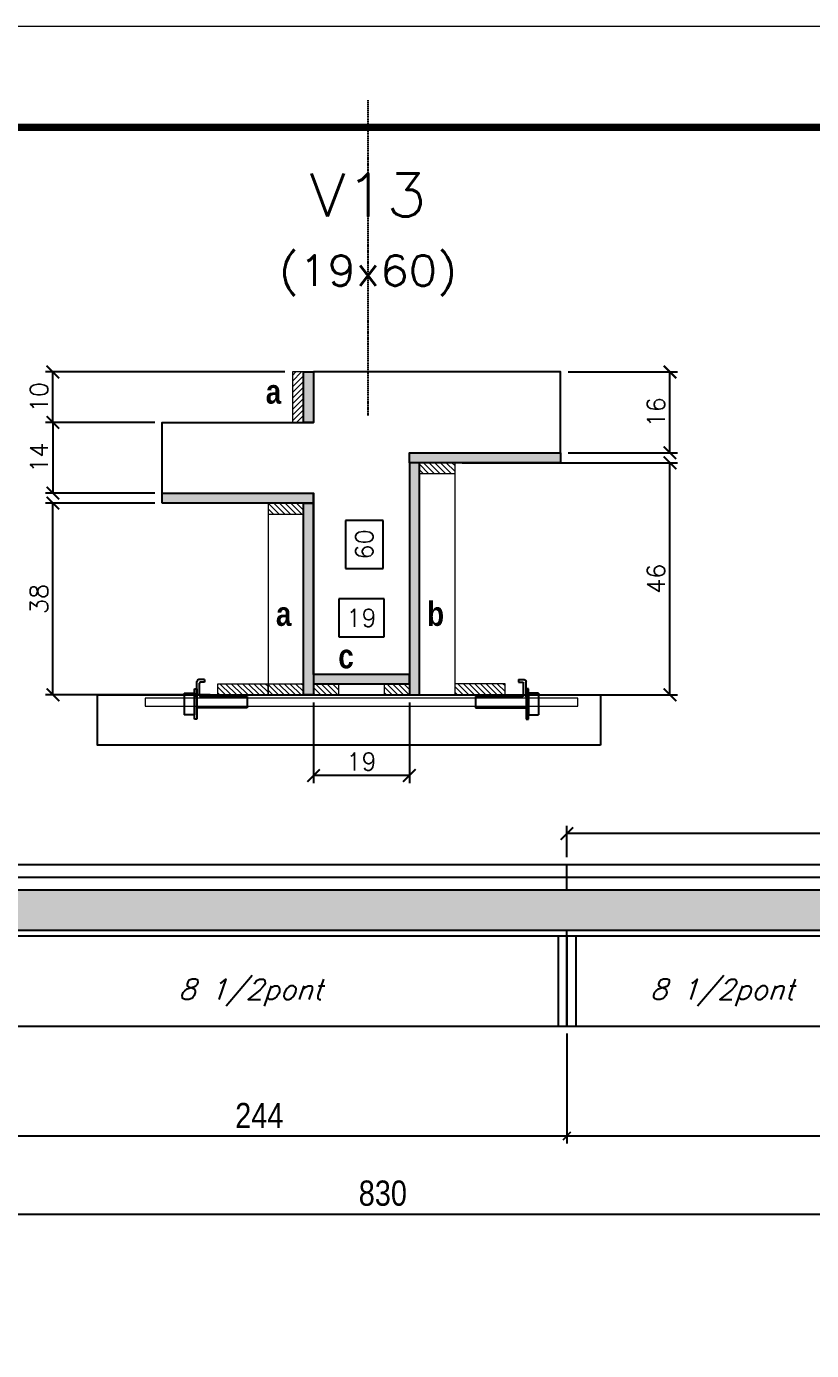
# Model space of a CAD drawing. Extents: x -10448 to -1189, y -11772 to 17235.
# Drawn here: x -8291 to -7979, y 10576 to 11101 of the extents above; entities that cross this region are included whole.
import ezdxf
from ezdxf.enums import TextEntityAlignment as Align

# ---------------------------------------------------------------- set-up
doc = ezdxf.new("R2010")
doc.units = 0
doc.linetypes.add('DASHED', pattern=[0.75, 0.5, -0.25])
doc.linetypes.add('HIDDEN', pattern=[0.375, 0.25, -0.125])
for name, color, linetype in [('barrote', 251, 'Continuous'), ('COTA', 241, 'Continuous'), ('Cota Seção (2x)', 4, 'Continuous'), ('detalhes', 4, 'Continuous'), ('Painéis', 200, 'Continuous'), ('presilha', 1, 'Continuous'), ('SARR_2.2x10', 60, 'Continuous'), ('SARR_2.2x7', 40, 'Continuous'), ('SARR_3.5x7', 81, 'Continuous'), ('texto', 7, 'Continuous'), ('Texto de Titulo', 7, 'Continuous'), ('Texto Qtd Sarr', 242, 'Continuous')]:
    doc.layers.add(name, color=color, linetype=linetype)
for name, color, linetype, lineweight in [('CONCRETO', 251, 'Continuous', 25), ('Folhas', 255, 'Continuous', 9), ('Hachura', 251, 'Continuous', 9), ('Madeira', 126, 'Continuous', 18), ('SARRAFO DE PRESSAO', 251, 'DASHED', 9), ('SCO-___-LAJ', 2, 'Continuous', 0), ('Texto Seção', 7, 'Continuous', 15)]:
    doc.layers.add(name, color=color, linetype=linetype, lineweight=lineweight)
doc.styles.add('COTA TECNICA', font='techl___.ttf', dxfattribs={"height": 10})
doc.styles.add('Romans', font='romans.shx')
doc.styles.add('TECNICA', font='techb___.ttf', dxfattribs={"height": 10})
doc.dimstyles.new('Cota Paínel', dxfattribs={"dimtxt": 7, "dimasz": 5, "dimexe": 3, "dimexo": 3, "dimgap": 3, "dimtad": 1, "dimdec": 1, "dimzin": 12, "dimdsep": 46, "dimtxsty": 'Romans', "dimblk": 'ARCHTICK', "dimcen": 0, "dimclrd": 4, "dimclre": 4, "dimclrt": 1, "dimadec": 1, "dimazin": 3, "dimtfac": 1, "dimtdec": 1, "dimtmove": 0, "dimatfit": 3, "dimldrblk": 'OBLIQUE', "dimfxl": 1, "dimtolj": 1, "dimtzin": 12, "dimarcsym": 0})
doc.dimstyles.new('Cota Seção (2x)', dxfattribs={"dimtxt": 7, "dimasz": 5, "dimexe": 3, "dimexo": 3, "dimgap": 2, "dimtad": 3, "dimdec": 1, "dimlfac": 0.5, "dimzin": 12, "dimdsep": 46, "dimtxsty": 'Romans', "dimblk": 'ARCHTICK', "dimcen": 0, "dimclrd": 4, "dimclre": 4, "dimclrt": 1, "dimadec": 1, "dimazin": 3, "dimtfac": 1, "dimtdec": 1, "dimtmove": 0, "dimatfit": 3, "dimldrblk": 'OBLIQUE', "dimfxl": 1, "dimtolj": 1, "dimtzin": 12, "dimarcsym": 0})
doc.dimstyles.new('Cota Seção interna', dxfattribs={"dimtxt": 7, "dimasz": 6, "dimexe": 0.18, "dimexo": 2, "dimgap": -4, "dimtad": 3, "dimdec": 1, "dimlfac": 0.5, "dimzin": 12, "dimdsep": 46, "dimtxsty": 'Romans', "dimblk": 'ARCHTICK', "dimcen": 0.09, "dimse1": 1, "dimse2": 1, "dimsd1": 1, "dimsd2": 1, "dimclrd": 180, "dimclre": 5, "dimclrt": 1, "dimadec": 0, "dimazin": 3, "dimtfac": 1, "dimtdec": 1, "dimtofl": 0, "dimtmove": 0, "dimatfit": 3, "dimldrblk": 'ARCHTICK', "dimfxl": 1, "dimtolj": 1, "dimtzin": 0, "dimarcsym": 0})
doc.dimstyles.new('PAINEL', dxfattribs={"dimtxt": 10, "dimasz": 3, "dimexe": 3, "dimexo": 3, "dimgap": 3, "dimtad": 1, "dimdec": 1, "dimzin": 12, "dimdsep": 46, "dimtxsty": 'COTA TECNICA', "dimblk1": 'OBLIQUE', "dimblk2": 'OBLIQUE', "dimsah": 1, "dimcen": 0.9, "dimclrd": 4, "dimclre": 4, "dimclrt": 240, "dimadec": 1, "dimazin": 3, "dimtfac": 1, "dimtdec": 1, "dimtmove": 0, "dimatfit": 3, "dimfxl": 1, "dimtolj": 1, "dimtzin": 12, "dimarcsym": 0})
pattern_1 = [(315, (14397.3183, 2606.7147), (1.12253202, 1.12253202), [])]

# ---------------------------------------------------------------- blocks, each defined once
blk = doc.blocks.new('9999999999')
at = {"layer": 'Folhas'}
blk.add_lwpolyline([(98138.98, 34190.21), (99623.98, 34190.21), (99623.98, 35240.21), (98138.98, 35240.21)], close=True, dxfattribs=at)
at = {"layer": 'Folhas', "color": 30, "const_width": 3}
blk.add_lwpolyline([(98213.98, 34230.21), (99583.98, 34230.21), (99583.98, 35200.21), (98213.98, 35200.21)], close=True, dxfattribs=at)
blk = doc.blocks.new('_ArchTick')
at = {"color": 0, "linetype": 'ByBlock', "const_width": 0.15}
blk.add_lwpolyline([(-0.5, -0.5), (0.5, 0.5)], dxfattribs=at)
blk = doc.blocks.new('*D510')
at = {"layer": 'COTA', "color": 4, "lineweight": -2, "transparency": 16777216}
for p, q in [((-8118, 10928.36), (-8032.63, 10928.36)), ((-8035.63, 10836.36), (-8035.63, 10928.36)), ((-8098, 10836.36), (-8032.63, 10836.36))]:
    blk.add_line(p, q, dxfattribs=at)
at = {"layer": 'Defpoints', "color": 0, "transparency": 16777216}
for p in [(-8121, 10928.36), (-8035.63, 10928.36), (-8101, 10836.36)]:
    blk.add_point(p, dxfattribs=at)
at = {"layer": 'COTA', "color": 4, "lineweight": -2, "transparency": 16777216, "xscale": 5, "yscale": 5, "zscale": 5}
for p, rotation in [((-8035.63, 10928.36), 90), ((-8035.63, 10836.36), 270)]:
    blk.add_blockref('_ArchTick', p, dxfattribs=dict(at, rotation=rotation))
at = {"layer": 'COTA', "color": 1, "transparency": 16777216, "insert": (-8041.13, 10882.36), "char_height": 7, "attachment_point": 5, "rotation": 90, "style": 'Romans'}
blk.add_mtext('\\A1;46', dxfattribs=at)
blk = doc.blocks.new('_Oblique')
at = {"color": 0, "linetype": 'ByBlock', "lineweight": -2}
blk.add_line((-0.5, -0.5), (0.5, 0.5), dxfattribs=at)
blk = doc.blocks.new('*D511')
at = {"layer": 'Cota Seção (2x)', "color": 180, "lineweight": -2, "transparency": 16777216}
for p, q in [((-8149.36, 10905.48), (-8164.36, 10905.48)), ((-8164.36, 10905.48), (-8164.36, 10886.48)), ((-8149.36, 10886.48), (-8149.36, 10905.48)), ((-8164.36, 10886.48), (-8149.36, 10886.48))]:
    blk.add_line(p, q, dxfattribs=at)
at = {"layer": 'Defpoints', "color": 0, "transparency": 16777216}
for p in [(-8177, 10964.36), (-8145.36, 10964.36), (-8177.3, 10844.36)]:
    blk.add_point(p, dxfattribs=at)
at = {"layer": 'Cota Seção (2x)', "color": 1, "transparency": 16777216, "insert": (-8156.86, 10895.98), "char_height": 7, "attachment_point": 5, "rotation": 90, "style": 'Romans'}
blk.add_mtext('\\A1;60', dxfattribs=at)
blk = doc.blocks.new('PRESILHA METÁLICA 1')
at = {"layer": 'presilha'}
for p, q in [((7.5, 10.64), (7.5, 19.86)), ((12, 21), (8.64, 21)), ((9, 11.57), (9, 18.93)), ((12, 19.5), (9.57, 19.5)), ((12, 21), (12, 19.5)), ((0, 13), (6, 13)), ((0, 13), (0, 0)), ((6, 15.5), (7.5, 15.5)), ((6, -2.5), (6, 15.5)), ((6, 13), (6, 0)), ((7.5, 15.5), (7.5, -2.5)), ((37.5, 11), (9.57, 11)), ((37.5, 11), (37.5, 4.1)), ((6, 0), (0, 0)), ((37.5, 4.1), (7.5, 4.1)), ((7.5, -2.5), (6, -2.5))]:
    blk.add_line(p, q, dxfattribs=at)
for centre, radius, start, end in [((8.64, 19.86), 1.14, 90, 180), ((9.57, 18.93), 0.57, 90, 180), ((9.57, 11.57), 0.57, 180, 270)]:
    blk.add_arc(centre, radius, start, end, dxfattribs=at)
blk = doc.blocks.new('*D512')
at = {"layer": 'COTA', "color": 4, "lineweight": -2, "transparency": 16777216}
for p, q in [((-8177, 10833.36), (-8177, 10801.35)), ((-8139, 10833.36), (-8139, 10801.35)), ((-8139, 10804.35), (-8177, 10804.35))]:
    blk.add_line(p, q, dxfattribs=at)
at = {"layer": 'Defpoints', "color": 0, "transparency": 16777216}
for p in [(-8177, 10836.36), (-8139, 10836.36), (-8177, 10804.35)]:
    blk.add_point(p, dxfattribs=at)
at = {"layer": 'COTA', "color": 4, "lineweight": -2, "transparency": 16777216, "xscale": 5, "yscale": 5, "zscale": 5, "rotation": 180}
blk.add_blockref('_ArchTick', (-8177, 10804.35), dxfattribs=at)
at = {"layer": 'COTA', "color": 4, "lineweight": -2, "transparency": 16777216, "xscale": 5, "yscale": 5, "zscale": 5}
blk.add_blockref('_ArchTick', (-8139, 10804.35), dxfattribs=at)
at = {"layer": 'COTA', "color": 1, "transparency": 16777216, "insert": (-8158, 10809.85), "char_height": 7, "attachment_point": 5, "style": 'Romans'}
blk.add_mtext('\\A1;19', dxfattribs=at)
blk = doc.blocks.new('*D508')
at = {"layer": 'COTA', "color": 4, "lineweight": -2, "transparency": 16777216}
for p, q in [((-8240, 10944.36), (-8283.37, 10944.36)), ((-8280.37, 10944.36), (-8280.37, 10916.36)), ((-8240, 10916.36), (-8283.37, 10916.36))]:
    blk.add_line(p, q, dxfattribs=at)
at = {"layer": 'Defpoints', "color": 0, "transparency": 16777216}
for p in [(-8237, 10944.36), (-8280.37, 10916.36), (-8237, 10916.36)]:
    blk.add_point(p, dxfattribs=at)
at = {"layer": 'COTA', "color": 4, "lineweight": -2, "transparency": 16777216, "xscale": 5, "yscale": 5, "zscale": 5}
for p, rotation in [((-8280.37, 10944.36), 90), ((-8280.37, 10916.36), 270)]:
    blk.add_blockref('_ArchTick', p, dxfattribs=dict(at, rotation=rotation))
at = {"layer": 'COTA', "color": 1, "transparency": 16777216, "insert": (-8285.87, 10930.36), "char_height": 7, "attachment_point": 5, "rotation": 90, "style": 'Romans'}
blk.add_mtext('\\A1;14', dxfattribs=at)
blk = doc.blocks.new('*D509')
at = {"layer": 'COTA', "color": 4, "lineweight": -2, "transparency": 16777216}
for p, q in [((-8240, 10912.36), (-8283.37, 10912.36)), ((-8280.37, 10836.36), (-8280.37, 10912.36)), ((-8218, 10836.36), (-8283.37, 10836.36))]:
    blk.add_line(p, q, dxfattribs=at)
at = {"layer": 'Defpoints', "color": 0, "transparency": 16777216}
for p in [(-8280.37, 10912.36), (-8237, 10912.36), (-8215, 10836.36)]:
    blk.add_point(p, dxfattribs=at)
at = {"layer": 'COTA', "color": 4, "lineweight": -2, "transparency": 16777216, "xscale": 5, "yscale": 5, "zscale": 5}
for p, rotation in [((-8280.37, 10912.36), 90), ((-8280.37, 10836.36), 270)]:
    blk.add_blockref('_ArchTick', p, dxfattribs=dict(at, rotation=rotation))
at = {"layer": 'COTA', "color": 1, "transparency": 16777216, "insert": (-8285.87, 10874.36), "char_height": 7, "attachment_point": 5, "rotation": 90, "style": 'Romans'}
blk.add_mtext('\\A1;38', dxfattribs=at)
blk = doc.blocks.new('*D513')
at = {"layer": 'COTA', "color": 4, "lineweight": -2, "transparency": 16777216}
for p, q in [((-8188.4, 10964.36), (-8283.37, 10964.36)), ((-8280.37, 10944.36), (-8280.37, 10964.36)), ((-8240, 10944.36), (-8283.37, 10944.36))]:
    blk.add_line(p, q, dxfattribs=at)
at = {"layer": 'Defpoints', "color": 0, "transparency": 16777216}
for p in [(-8280.37, 10964.36), (-8185.4, 10964.36), (-8237, 10944.36)]:
    blk.add_point(p, dxfattribs=at)
at = {"layer": 'COTA', "color": 4, "lineweight": -2, "transparency": 16777216, "xscale": 5, "yscale": 5, "zscale": 5}
for p, rotation in [((-8280.37, 10964.36), 90), ((-8280.37, 10944.36), 270)]:
    blk.add_blockref('_ArchTick', p, dxfattribs=dict(at, rotation=rotation))
at = {"layer": 'COTA', "color": 1, "transparency": 16777216, "insert": (-8285.87, 10954.36), "char_height": 7, "attachment_point": 5, "rotation": 90, "style": 'Romans'}
blk.add_mtext('\\A1;10', dxfattribs=at)
blk = doc.blocks.new('*D514')
at = {"layer": 'Cota Seção (2x)', "color": 180, "lineweight": -2, "transparency": 16777216}
for p, q in [((-8149, 10874.35), (-8167, 10874.35)), ((-8167, 10874.35), (-8167, 10859.35)), ((-8149, 10859.35), (-8149, 10874.35)), ((-8167, 10859.35), (-8149, 10859.35))]:
    blk.add_line(p, q, dxfattribs=at)
at = {"layer": 'Defpoints', "color": 0, "transparency": 16777216}
for p in [(-8177, 10855.35), (-8177, 10844.36), (-8139, 10844.36)]:
    blk.add_point(p, dxfattribs=at)
at = {"layer": 'Cota Seção (2x)', "color": 1, "transparency": 16777216, "insert": (-8158, 10866.85), "char_height": 7, "attachment_point": 5, "style": 'Romans'}
blk.add_mtext('\\A1;19', dxfattribs=at)
blk = doc.blocks.new('*D515')
at = {"layer": 'COTA', "color": 4, "lineweight": -2, "transparency": 16777216}
for p, q in [((-8076, 10964.36), (-8032.63, 10964.36)), ((-8035.63, 10932.36), (-8035.63, 10964.36)), ((-8076, 10932.36), (-8032.63, 10932.36))]:
    blk.add_line(p, q, dxfattribs=at)
at = {"layer": 'Defpoints', "color": 0, "transparency": 16777216}
for p in [(-8079, 10964.36), (-8035.63, 10964.36), (-8079, 10932.36)]:
    blk.add_point(p, dxfattribs=at)
at = {"layer": 'COTA', "color": 4, "lineweight": -2, "transparency": 16777216, "xscale": 5, "yscale": 5, "zscale": 5}
for p, rotation in [((-8035.63, 10964.36), 90), ((-8035.63, 10932.36), 270)]:
    blk.add_blockref('_ArchTick', p, dxfattribs=dict(at, rotation=rotation))
at = {"layer": 'COTA', "color": 1, "transparency": 16777216, "insert": (-8041.13, 10948.36), "char_height": 7, "attachment_point": 5, "rotation": 90, "style": 'Romans'}
blk.add_mtext('\\A1;16', dxfattribs=at)
blk = doc.blocks.new('titulo1')
at = {"layer": 'Defpoints', "color": 252, "linetype": 'HIDDEN', "ltscale": 2}
blk.add_line((0, 0), (0, 125), dxfattribs=at)
at = {"layer": 'Defpoints', "style": 'Romans', "oblique": 15}
blk.add_attdef('FOLHA', text='', height=10, dxfattribs=at).set_placement((0, 15.58), align=Align.MIDDLE_CENTER)
at = {"layer": 'Texto Qtd Sarr', "color": 3, "style": 'Romans', "oblique": 15}
for tag, height, p in [('TITULO', 17, (0, 71.45)), ('SEÇÃO', 12, (0, 41.55))]:
    blk.add_attdef(tag, text='', height=height, dxfattribs=at).set_placement(p, align=Align.MIDDLE_CENTER)
blk = doc.blocks.new('*D519')
at = {"layer": 'COTA', "color": 4, "linetype": 'ByBlock', "lineweight": -2, "transparency": 16777216}
for p, q in [((-8320.52, 10702.02), (-8320.52, 10658.44)), ((-8076.52, 10702.02), (-8076.52, 10658.44)), ((-8320.52, 10661.44), (-8076.52, 10661.44))]:
    blk.add_line(p, q, dxfattribs=at)
at = {"layer": 'Defpoints', "color": 0, "linetype": 'ByBlock', "transparency": 16777216}
for p in [(-8320.52, 10705.02), (-8076.52, 10705.02), (-8076.52, 10661.44)]:
    blk.add_point(p, dxfattribs=at)
at = {"layer": 'COTA', "color": 4, "linetype": 'ByBlock', "lineweight": -2, "transparency": 16777216, "xscale": 3, "yscale": 3, "zscale": 3, "rotation": 180}
blk.add_blockref('_Oblique', (-8320.52, 10661.44), dxfattribs=at)
at = {"layer": 'COTA', "color": 4, "linetype": 'ByBlock', "lineweight": -2, "transparency": 16777216, "xscale": 3, "yscale": 3, "zscale": 3}
blk.add_blockref('_Oblique', (-8076.52, 10661.44), dxfattribs=at)
at = {"layer": 'COTA', "color": 240, "linetype": 'ByBlock', "transparency": 16777216, "insert": (-8198.52, 10669.52), "char_height": 10, "attachment_point": 5, "style": 'COTA TECNICA'}
blk.add_mtext('\\A1;244', dxfattribs=at)
blk = doc.blocks.new('*D520')
at = {"layer": 'COTA', "color": 4, "linetype": 'ByBlock', "lineweight": -2, "transparency": 16777216}
for p, q in [((-8564.52, 10702.02), (-8564.52, 10627.45)), ((-7734.52, 10702.02), (-7734.52, 10627.45)), ((-8564.52, 10630.45), (-7734.52, 10630.45))]:
    blk.add_line(p, q, dxfattribs=at)
at = {"layer": 'Defpoints', "color": 0, "linetype": 'ByBlock', "transparency": 16777216}
for p in [(-8564.52, 10705.02), (-7734.52, 10705.02), (-7734.52, 10630.45)]:
    blk.add_point(p, dxfattribs=at)
at = {"layer": 'COTA', "color": 4, "linetype": 'ByBlock', "lineweight": -2, "transparency": 16777216, "xscale": 3, "yscale": 3, "zscale": 3, "rotation": 180}
blk.add_blockref('_Oblique', (-8564.52, 10630.45), dxfattribs=at)
at = {"layer": 'COTA', "color": 4, "linetype": 'ByBlock', "lineweight": -2, "transparency": 16777216, "xscale": 3, "yscale": 3, "zscale": 3}
blk.add_blockref('_Oblique', (-7734.52, 10630.45), dxfattribs=at)
at = {"layer": 'COTA', "color": 240, "linetype": 'ByBlock', "transparency": 16777216, "insert": (-8149.52, 10638.69), "char_height": 10, "attachment_point": 5, "style": 'COTA TECNICA'}
blk.add_mtext('\\A1;830', dxfattribs=at)
blk = doc.blocks.new('*D522')
at = {"layer": 'COTA', "color": 4, "linetype": 'ByBlock', "lineweight": -2, "transparency": 16777216}
for p, q in [((-8076.52, 10702.02), (-8076.52, 10658.44)), ((-7832.52, 10702.02), (-7832.52, 10658.44)), ((-8076.52, 10661.44), (-7832.52, 10661.44))]:
    blk.add_line(p, q, dxfattribs=at)
at = {"layer": 'Defpoints', "color": 0, "linetype": 'ByBlock', "transparency": 16777216}
for p in [(-8076.52, 10705.02), (-7832.52, 10705.02), (-7832.52, 10661.44)]:
    blk.add_point(p, dxfattribs=at)
at = {"layer": 'COTA', "color": 4, "linetype": 'ByBlock', "lineweight": -2, "transparency": 16777216, "xscale": 3, "yscale": 3, "zscale": 3, "rotation": 180}
blk.add_blockref('_Oblique', (-8076.52, 10661.44), dxfattribs=at)
at = {"layer": 'COTA', "color": 4, "linetype": 'ByBlock', "lineweight": -2, "transparency": 16777216, "xscale": 3, "yscale": 3, "zscale": 3}
blk.add_blockref('_Oblique', (-7832.52, 10661.44), dxfattribs=at)
at = {"layer": 'COTA', "color": 240, "linetype": 'ByBlock', "transparency": 16777216, "insert": (-7954.52, 10669.52), "char_height": 10, "attachment_point": 5, "style": 'COTA TECNICA'}
blk.add_mtext('\\A1;244', dxfattribs=at)
blk = doc.blocks.new('*D1195')
at = {"layer": 'COTA', "color": 4, "lineweight": -2, "transparency": 16777216}
for p, q in [((-8076.52, 10772.02), (-8076.52, 10784.35)), ((-7788.52, 10772.02), (-7788.52, 10784.35)), ((-7788.52, 10781.35), (-8076.52, 10781.35))]:
    blk.add_line(p, q, dxfattribs=at)
at = {"layer": 'Defpoints', "color": 0, "transparency": 16777216}
for p in [(-8076.52, 10781.35), (-8076.52, 10769.02), (-7788.52, 10769.02)]:
    blk.add_point(p, dxfattribs=at)
at = {"layer": 'COTA', "color": 4, "lineweight": -2, "transparency": 16777216, "xscale": 5, "yscale": 5, "zscale": 5, "rotation": 180}
blk.add_blockref('_ArchTick', (-8076.52, 10781.35), dxfattribs=at)
at = {"layer": 'COTA', "color": 4, "lineweight": -2, "transparency": 16777216, "xscale": 5, "yscale": 5, "zscale": 5}
blk.add_blockref('_ArchTick', (-7788.52, 10781.35), dxfattribs=at)
at = {"layer": 'COTA', "color": 1, "transparency": 16777216, "insert": (-7932.52, 10787.85), "char_height": 7, "attachment_point": 5, "style": 'Romans'}
blk.add_mtext('\\A1;288', dxfattribs=at)

msp = doc.modelspace()

# ---------------------------------------------------------------- hatches: boundary and pattern name
at = {"layer": 'COTA', "linetype": 'ByBlock'}
h = msp.add_hatch(dxfattribs=at)
h.set_pattern_fill('AR-CONC', color=256, scale=0.03)
h.paths.add_polyline_path([(-7734.52, 10735.02), (-7734.52, 10769.02), (-7788.52, 10769.02), (-7788.52, 10759.02), (-8564.52, 10759.02), (-8564.52, 10743.02), (-7788.52, 10743.02), (-7788.52, 10735.02)])
at = {"layer": 'Hachura'}
h = msp.add_hatch(dxfattribs=at)
h.set_pattern_fill('ANSI31', color=256, scale=0.5, style=0)
h.set_pattern_definition([(45, (122.2444, 34191.2811), (-1.12253202, 1.12253202), [])])
h.paths.add_polyline_path([(-8181, 10964.36), (-8185.4, 10964.36), (-8185.4, 10944.36), (-8181, 10944.36)])
h = msp.add_hatch(color=256, dxfattribs=at)
h.dxf.hatch_style = 1
h.paths.add_polyline_path([(-8181, 10944.36), (-8177, 10944.36), (-8177, 10964.36), (-8181, 10964.36)])
h = msp.add_hatch(color=256, dxfattribs=at)
h.dxf.hatch_style = 1
h.paths.add_polyline_path([(-8139, 10928.36), (-8139, 10932.36), (-8079, 10932.36), (-8079, 10928.36)])
h = msp.add_hatch(color=256, dxfattribs=at)
h.dxf.hatch_style = 1
h.paths.add_polyline_path([(-8135, 10928.36), (-8139, 10928.36), (-8139, 10836.36), (-8135, 10836.36)])
h = msp.add_hatch(dxfattribs=at)
h.set_pattern_fill('ANSI31', color=256, scale=0.5, angle=90, style=0)
h.set_pattern_definition([(135, (-31417.922, 19231.6022), (-1.12253202, -1.12253202), [])])
h.paths.add_polyline_path([(-8121, 10928.36), (-8121, 10923.96), (-8135, 10923.96), (-8135, 10928.36)])
h = msp.add_hatch(color=256, dxfattribs=at)
h.dxf.hatch_style = 1
h.paths.add_polyline_path([(-8237, 10912.36), (-8237, 10916.36), (-8177, 10916.36), (-8177, 10912.36)])
h = msp.add_hatch(dxfattribs=at)
h.set_pattern_fill('ANSI31', color=256, scale=0.5, angle=90, style=0)
h.set_pattern_definition([(135, (-31427.922, 19215.6022), (-1.12253202, -1.12253202), [])])
h.paths.add_polyline_path([(-8195, 10912.36), (-8195, 10907.96), (-8181, 10907.96), (-8181, 10912.36)])
h = msp.add_hatch(color=256, dxfattribs=at)
h.dxf.hatch_style = 1
h.paths.add_polyline_path([(-8177, 10912.36), (-8181, 10912.36), (-8181, 10836.36), (-8177, 10836.36)])
h = msp.add_hatch(color=256, dxfattribs=at)
h.dxf.hatch_style = 1
h.paths.add_polyline_path([(-8139, 10840.76), (-8139, 10844.36), (-8177, 10844.36), (-8177, 10840.76)])
h = msp.add_hatch(dxfattribs=at)
h.set_pattern_fill('ANSI31', color=256, scale=0.5, angle=270, style=0)
h.set_pattern_definition(pattern_1)
h.paths.add_polyline_path([(-8215, 10836.36), (-8215, 10840.76), (-8195, 10840.76), (-8195, 10836.36)])
h = msp.add_hatch(dxfattribs=at)
h.set_pattern_fill('ANSI31', color=256, scale=0.5, angle=270, style=0)
h.set_pattern_definition([(315, (14541.3183, 2533.1147), (1.12253202, 1.12253202), [])])
h.paths.add_polyline_path([(-8195, 10836.36), (-8195, 10840.76), (-8181, 10840.76), (-8181, 10836.36)])
h = msp.add_hatch(dxfattribs=at)
h.set_pattern_fill('ANSI31', color=256, scale=0.5, angle=270, style=0)
h.set_pattern_definition([(315, (14363.3183, 2606.7147), (1.12253202, 1.12253202), [])])
h.paths.add_polyline_path([(-8167, 10836.36), (-8167, 10840.76), (-8177, 10840.76), (-8177, 10836.36)])
h = msp.add_hatch(dxfattribs=at)
h.set_pattern_fill('ANSI31', color=256, scale=0.5, angle=270, style=0)
h.set_pattern_definition([(315, (14407.3183, 2606.7147), (1.12253202, 1.12253202), [])])
h.paths.add_polyline_path([(-8139, 10836.36), (-8139, 10840.76), (-8149, 10840.76), (-8149, 10836.36)])
h = msp.add_hatch(dxfattribs=at)
h.set_pattern_fill('ANSI31', color=256, scale=0.5, angle=270, style=0)
h.set_pattern_definition(pattern_1)
h.paths.add_polyline_path([(-8101, 10836.36), (-8101, 10840.76), (-8121, 10840.76), (-8121, 10836.36)])

# ---------------------------------------------------------------- linework, layer by layer
at = {"layer": 'barrote'}
msp.add_lwpolyline([(-8063.14, 10816.36), (-8262.73, 10816.36), (-8262.73, 10836.36), (-8063.14, 10836.36)], close=True, dxfattribs=at)
at = {"layer": 'CONCRETO'}
for points in [[(-8079, 10932.36), (-8079, 10964.36), (-8139, 10964.36), (-8177, 10964.36)], [(-8237, 10916.36), (-8237, 10944.36), (-8177, 10944.36)], [(-8139, 10928.36), (-8139, 10844.36), (-8177, 10844.36), (-8177, 10916.36)]]:
    msp.add_lwpolyline(points, dxfattribs=at)
at = {"layer": 'Madeira'}
for points in [[(-8181, 10964.36), (-8185.4, 10964.36), (-8185.4, 10944.36), (-8181, 10944.36)], [(-8121, 10928.36), (-8121, 10923.96), (-8135, 10923.96), (-8135, 10928.36)], [(-8121, 10836.36), (-8135, 10836.36), (-8135, 10928.36), (-8121, 10928.36)], [(-8195, 10912.36), (-8195, 10907.96), (-8181, 10907.96), (-8181, 10912.36)], [(-8195, 10836.36), (-8181, 10836.36), (-8181, 10912.36), (-8195, 10912.36)], [(-8215, 10836.36), (-8215, 10840.76), (-8195, 10840.76), (-8195, 10836.36)], [(-8195, 10836.36), (-8195, 10840.76), (-8181, 10840.76), (-8181, 10836.36)], [(-8167, 10836.36), (-8167, 10840.76), (-8177, 10840.76), (-8177, 10836.36)], [(-8139, 10836.36), (-8139, 10840.76), (-8149, 10840.76), (-8149, 10836.36)], [(-8101, 10836.36), (-8101, 10840.76), (-8121, 10840.76), (-8121, 10836.36)]]:
    msp.add_lwpolyline(points, close=True, dxfattribs=at)
at = {"layer": 'Painéis', "linetype": 'ByBlock'}
for p, q in [((-8564.52, 10769.02), (-7788.52, 10769.02)), ((-8076.52, 10759.02), (-8076.52, 10769.02)), ((-8564.52, 10759.02), (-7788.52, 10759.02)), ((-8564.52, 10743.02), (-7788.52, 10743.02)), ((-8076.52, 10705.02), (-8076.52, 10743.02)), ((-8564.52, 10705.02), (-7734.52, 10705.02))]:
    msp.add_line(p, q, dxfattribs=at)
at = {"layer": 'Painéis'}
for points in [[(-8181, 10964.36), (-8177, 10964.36), (-8177, 10944.36), (-8181, 10944.36)], [(-8139, 10928.36), (-8139, 10932.36), (-8079, 10932.36), (-8079, 10928.36)], [(-8135, 10928.36), (-8139, 10928.36), (-8139, 10836.36), (-8135, 10836.36)], [(-8237, 10912.36), (-8237, 10916.36), (-8177, 10916.36), (-8177, 10912.36)], [(-8181, 10912.36), (-8177, 10912.36), (-8177, 10836.36), (-8181, 10836.36)], [(-8139, 10840.76), (-8139, 10844.36), (-8177, 10844.36), (-8177, 10840.76)]]:
    msp.add_lwpolyline(points, close=True, dxfattribs=at)
at = {"layer": 'SARR_2.2x10', "linetype": 'ByBlock'}
for p, q in [((-8320.52, 10764.02), (-8076.52, 10764.02)), ((-8076.52, 10764.02), (-7832.52, 10764.02))]:
    msp.add_line(p, q, dxfattribs=at)
at = {"layer": 'SARR_2.2x7', "linetype": 'Continuous'}
for p, q in [((-8320.52, 10740.82), (-8076.52, 10740.82)), ((-8076.52, 10740.82), (-7832.52, 10740.82))]:
    msp.add_line(p, q, dxfattribs=at)
at = {"layer": 'SARR_3.5x7'}
for p, q in [((-8080.02, 10740.82), (-8080.02, 10705.02)), ((-8076.52, 10740.82), (-8076.52, 10705.02)), ((-8073.02, 10740.82), (-8073.02, 10705.02)), ((-8080.02, 10705.02), (-8076.52, 10705.02)), ((-8076.52, 10705.02), (-8073.02, 10705.02))]:
    msp.add_line(p, q, dxfattribs=at)
at = {"layer": 'SCO-___-LAJ', "color": 1}
msp.add_lwpolyline([(-8072.15, 10835.03), (-8243.85, 10835.03), (-8243.85, 10831.83), (-8072.15, 10831.83)], close=True, dxfattribs=at)

# ---------------------------------------------------------------- block references
at = {"layer": 'presilha', "yscale": 0.6666666666666666, "zscale": 0.6666666666666666}
for p, xscale in [((-8228.27, 10828.39), 0.6666666666666666), ((-8087.73, 10828.39), -0.6666666666666666)]:
    msp.add_blockref('PRESILHA METÁLICA 1', p, dxfattribs=dict(at, xscale=xscale))
at = {"layer": 'SARRAFO DE PRESSAO', "color": 6, "linetype": 'ByBlock'}
msp.add_blockref('9999999999', (-106988.76, -24138.85), dxfattribs=at)
at = {"layer": 'Texto Seção'}
ref = msp.add_blockref('titulo1', (-8155.38, 10947.07), dxfattribs=dict(at, xscale=-1))
ref.add_attrib('TITULO', 'V13', dxfattribs={"layer": 'Texto de Titulo', "color": 7, "height": 17, "style": 'Romans', "width": 1.1}).set_placement((-8155.38, 11034.57), align=Align.MIDDLE_CENTER)
ref.add_attrib('SEÇÃO', '(19x60)', dxfattribs={"layer": 'Texto de Titulo', "color": 7, "height": 12, "style": 'Romans', "width": 1.1}).set_placement((-8155.38, 11004.57), align=Align.MIDDLE_CENTER)

# ---------------------------------------------------------------- texts
at = {"layer": 'detalhes', "style": 'TECNICA'}
for s, p in [('a', (-8195.96, 10951.78)), ('b', (-8131.95, 10863.69)), ('a', (-8191.92, 10863.68)), ('c', (-8167.18, 10846.85))]:
    msp.add_text(s, height=9.6, dxfattribs=at).set_placement(p)
at = {"layer": 'texto', "color": 2, "char_height": 8, "attachment_point": 5, "style": 'Romans'}
for insert in [(-8202.02, 10718.25), (-8015.02, 10718.25)]:
    msp.add_mtext('{\\Q19;\\C256;8 1/2pont}', dxfattribs=dict(at, insert=insert))

# ---------------------------------------------------------------- dimensions: what is measured, and where the dimension line sits
at = {"layer": 'COTA'}
for base, p1, p2, angle, picture, middle in [((-8280.37, 10964.36), (-8237, 10944.36), (-8185.4, 10964.36), 90, '*D513', (-8285.87, 10954.36)), ((-8035.63, 10964.36), (-8079, 10932.36), (-8079, 10964.36), 90, '*D515', (-8041.13, 10948.36)), ((-8280.37, 10916.36), (-8237, 10944.36), (-8237, 10916.36), 90, '*D508', (-8285.87, 10930.36)), ((-8035.63, 10928.36), (-8101, 10836.36), (-8121, 10928.36), 90, '*D510', (-8041.13, 10882.36)), ((-8280.37, 10912.36), (-8215, 10836.36), (-8237, 10912.36), 90, '*D509', (-8285.87, 10874.36)), ((-8177, 10804.35), (-8139, 10836.36), (-8177, 10836.36), 180, '*D512', (-8158, 10809.85))]:
    dim = msp.add_linear_dim(base=base, p1=p1, p2=p2, angle=angle, dimstyle='Cota Seção (2x)', dxfattribs=at)
    dim.commit()
    dim.dimension.update_dxf_attribs({"geometry": picture, "text_midpoint": middle})
dim = msp.add_linear_dim(base=(-8076.52, 10781.35), p1=(-7788.52, 10769.02), p2=(-8076.52, 10769.02), dimstyle='Cota Paínel', dxfattribs=at)
dim.commit()
dim.dimension.update_dxf_attribs({"geometry": '*D1195', "text_midpoint": (-7932.52, 10787.85)})
at = {"layer": 'COTA', "linetype": 'ByBlock'}
for base, p1, p2, picture, middle in [((-7734.52, 10630.45), (-8564.52, 10705.02), (-7734.52, 10705.02), '*D520', (-8149.52, 10638.69)), ((-7832.52, 10661.44), (-8076.52, 10705.02), (-7832.52, 10705.02), '*D522', (-7954.52, 10669.52))]:
    dim = msp.add_linear_dim(base=base, p1=p1, p2=p2, dimstyle='PAINEL', dxfattribs=at)
    dim.commit()
    dim.dimension.update_dxf_attribs({"geometry": picture, "text_midpoint": middle})
dim = msp.add_linear_dim(base=(-8076.52, 10661.44), p1=(-8320.52, 10705.02), p2=(-8076.52, 10705.02), dimstyle='PAINEL', override={"dimtmove": 1}, dxfattribs=at)
dim.commit()
dim.dimension.update_dxf_attribs({"geometry": '*D519', "text_midpoint": (-8198.52, 10669.52)})
at = {"layer": 'Cota Seção (2x)'}
dim = msp.add_linear_dim(base=(-8145.36, 10964.36), p1=(-8177.3, 10844.36), p2=(-8177, 10964.36), angle=90, dimstyle='Cota Seção interna', dxfattribs=at)
dim.commit()
dim.dimension.update_dxf_attribs({"geometry": '*D511', "text_midpoint": (-8145.36, 10895.98), "dimtype": 160})
dim = msp.add_linear_dim(base=(-8177, 10855.35), p1=(-8139, 10844.36), p2=(-8177, 10844.36), dimstyle='Cota Seção interna', dxfattribs=at)
dim.commit()
dim.dimension.update_dxf_attribs({"geometry": '*D514', "text_midpoint": (-8158, 10866.85)})

doc.saveas('drawing.dxf')
